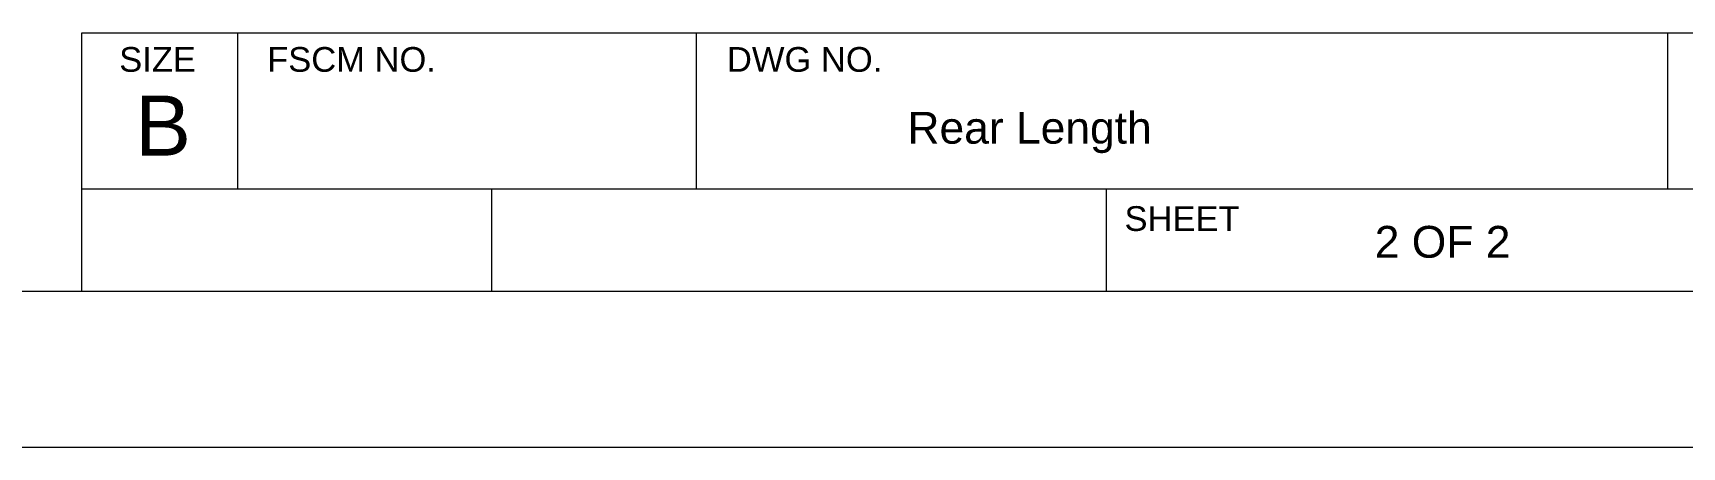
# Model space of a CAD drawing. Header units: inches. Extents: x 0.4 to 23.3, y 0.5 to 14.6.
# Drawn here: x 11.511 to 15.535, y 0.5 to 1.51 of the extents above; entities that cross this region are included whole.
import ezdxf

# ---------------------------------------------------------------- set-up
doc = ezdxf.new("R2010")
doc.units = ezdxf.units.IN
doc.header["$MEASUREMENT"] = 0
doc.layers.add('CONTINUOUS', color=7, linetype='Continuous', lineweight=0)

# ---------------------------------------------------------------- blocks, each defined once
blk = doc.blocks.new('BLOCK23')
at = {"layer": 'CONTINUOUS'}
for p, q in [((11.63, 1.51), (15.88, 1.51)), ((11.63, 0.88), (11.63, 1.51)), ((12.01, 1.13), (12.01, 1.51)), ((13.13, 1.13), (13.13, 1.51)), ((15.5, 1.13), (15.5, 1.51)), ((11.63, 1.13), (15.88, 1.13)), ((12.63, 0.88), (12.63, 1.13)), ((14.13, 0.88), (14.13, 1.13)), ((1.12, 0.88), (15.88, 0.88)), ((0.5, 0.5), (16.5, 0.5))]:
    blk.add_line(p, q, dxfattribs=at)
for s, insert, char_height, attachment_point in [('{\\fArial|b0|i0|c0|p0;\\C7;SIZE}{\\fArial|b0|i0|c0|p0;\\C7;}', (11.7209, 1.4451), 0.06032, 4), ('{\\fArial|b0|i0|c0|p0;\\C7;FSCM NO.}{\\fArial|b0|i0|c0|p0;\\C7;}', (12.0819, 1.4451), 0.06032, 4), ('{\\fArial|b0|i0|c0|p0;\\C7;DWG NO.}{\\fArial|b0|i0|c0|p0;\\C7;}', (13.204, 1.4451), 0.06032, 4), ('{\\fArial|b0|i0|c0|p0;\\C7;B}{\\fArial|b0|i0|c0|p0;\\C7;}', (11.7596, 1.2841), 0.14649, 4), ('{\\fArial|b0|i0|c0|p0;\\C7;Rear Length}{\\fArial|b0|i0|c0|p0;\\C7;}', (13.6444, 1.2671), 0.077554, 4), ('{\\fArial|b0|i0|c0|p0;\\C7;SHEET}{\\fArial|b0|i0|c0|p0;\\C7;}', (14.1741, 1.0569), 0.06032, 4), ('{\\fArial|b0|i0|c0|p0;\\C7;2 OF 2}{\\fArial|b0|i0|c0|p0;\\C7;}', (14.9503, 1), 0.077554, 5)]:
    blk.add_mtext(s, dxfattribs=dict(at, insert=insert, char_height=char_height, attachment_point=attachment_point))

msp = doc.modelspace()

# ---------------------------------------------------------------- block references
at = {"layer": 'CONTINUOUS'}
msp.add_blockref('BLOCK23', (0, 0), dxfattribs=at)

doc.saveas('drawing.dxf')
